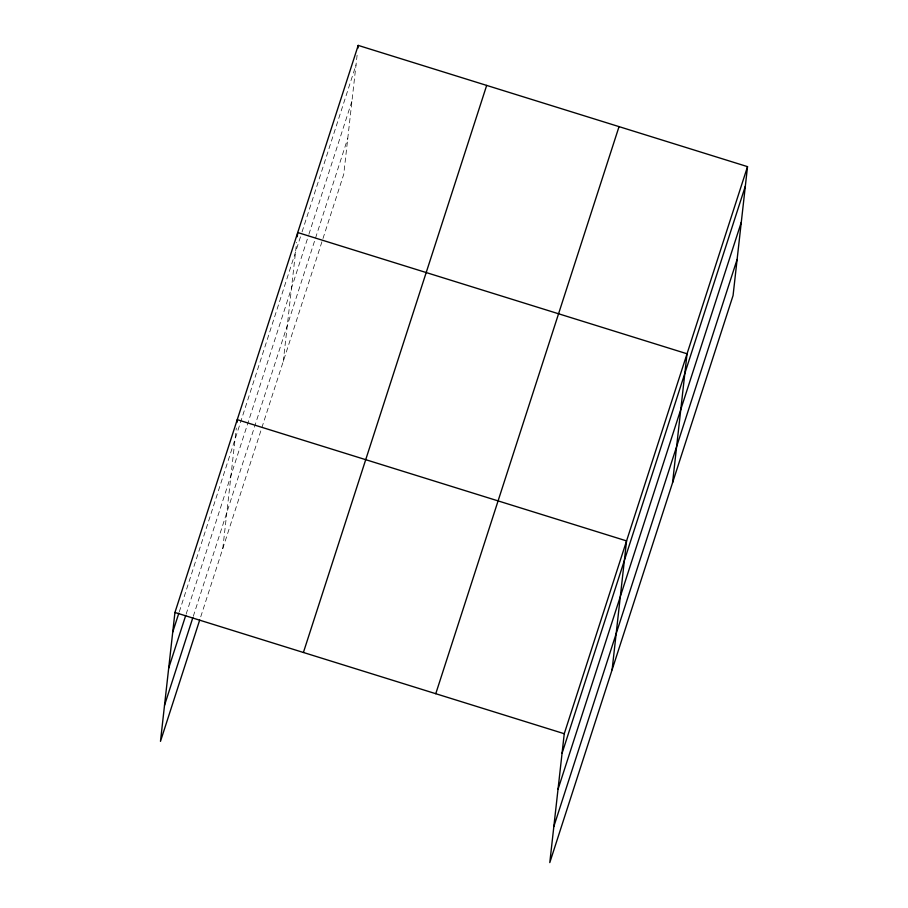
<?xml version="1.0" encoding="UTF-8"?>
<svg xmlns="http://www.w3.org/2000/svg" width="908" height="908" viewBox="0 0 908 908"><rect width="100%" height="100%" fill="white"/><g stroke="black" fill="none" stroke-linecap="round" stroke-linejoin="round"><path stroke-width="0.68" stroke-dasharray="4.54 3.41" d="M222.789 548.557L236.307 428.054M283.273 361.418L296.632 242.322M357.105 55.184L343.746 174.279L200.135 618.666M179.285 611.822L301.626 233.254M302.058 231.903L356.015 64.967M186.129 614.183L308.459 235.671M308.89 234.321L351.964 101.038M193.291 616.294L347.798 138.209"/><path stroke-width="1.36" d="M747.522 166.641L564.254 733.721L549.794 862.6L733.062 295.531L747.522 166.641L358.206 45.4L174.938 612.469L160.478 741.359L199.703 620.016M236.943 422.458L237.249 419.666L626.565 540.907L612.106 669.798M297.256 236.727L297.733 232.539L687.038 353.779L672.578 482.659M357.888 48.192L358.206 45.4M172.747 632.036L178.842 613.161M168.695 668.118L185.697 615.533M164.53 705.289L192.848 617.644M303.408 652.477L486.677 85.409M435.772 693.701L619.04 126.632M562.052 753.288L745.32 186.208M558.011 789.358L741.28 222.29M553.835 826.53L737.103 259.45M174.938 612.469L564.254 733.721"/></g></svg>
